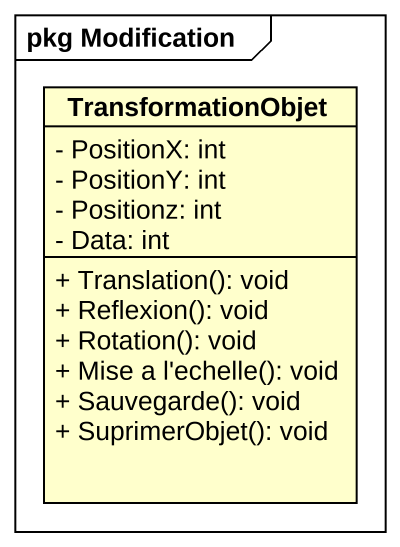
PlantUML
@startuml
mainframe pkg Modification
hide circle
hide empty members
skinparam classAttributeIconSize 0
class TransformationObjet {
  - PositionX: int
  - PositionY: int
  - Positionz: int
  - Data: int
  + Translation(): void
  + Reflexion(): void
  + Rotation(): void
  + Mise a l'echelle(): void
  + Sauvegarde(): void
  + SuprimerObjet(): void
}
@enduml
